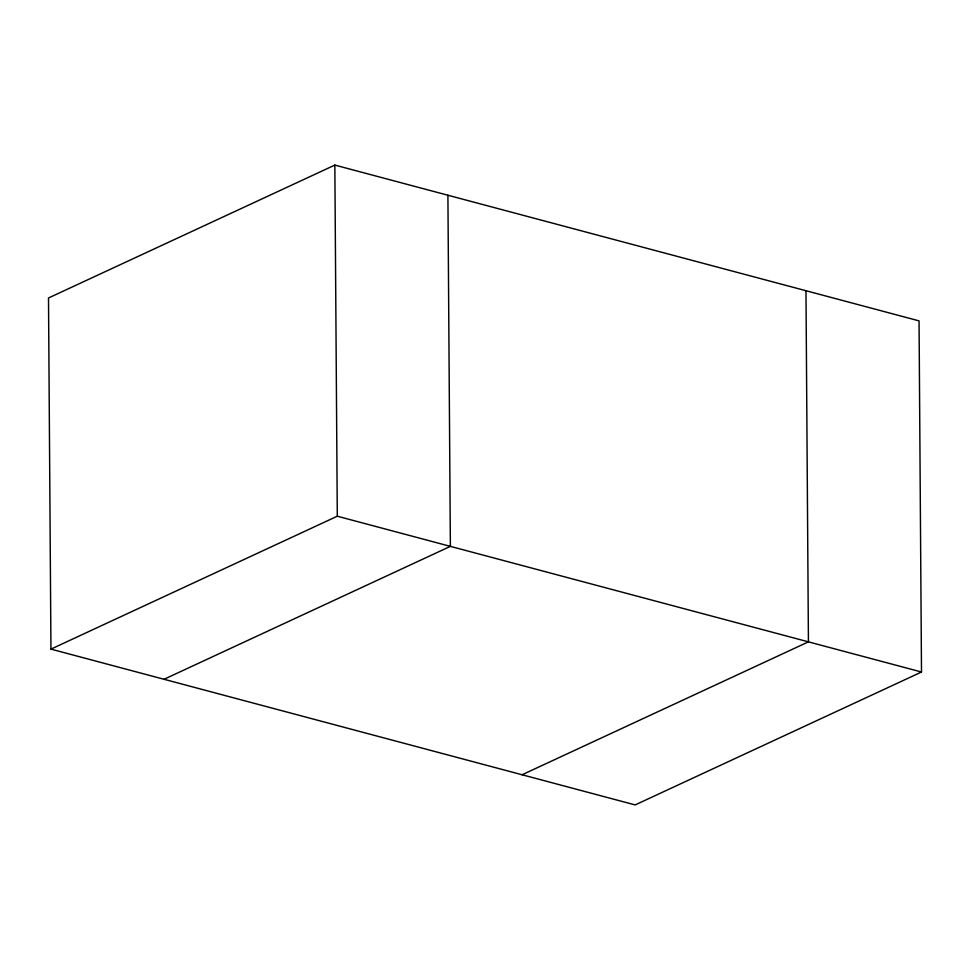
<?xml version="1.0" encoding="UTF-8"?>
<svg xmlns="http://www.w3.org/2000/svg" width="970" height="970" viewBox="0 0 970 970"><rect width="100%" height="100%" fill="white"/><g stroke="black" fill="none" stroke-linecap="round" stroke-linejoin="round"><path stroke-width="1.45" d="M334.844 165.082L48.5 297.984L50.949 649.124L635.156 804.918L921.5 672.016L919.051 320.876L334.844 165.082L337.293 516.21L50.949 649.124M164.027 679.279L450.371 546.365L447.91 195.237M522.09 774.763L808.422 641.861L805.973 290.721M337.293 516.21L921.5 672.016"/></g></svg>
